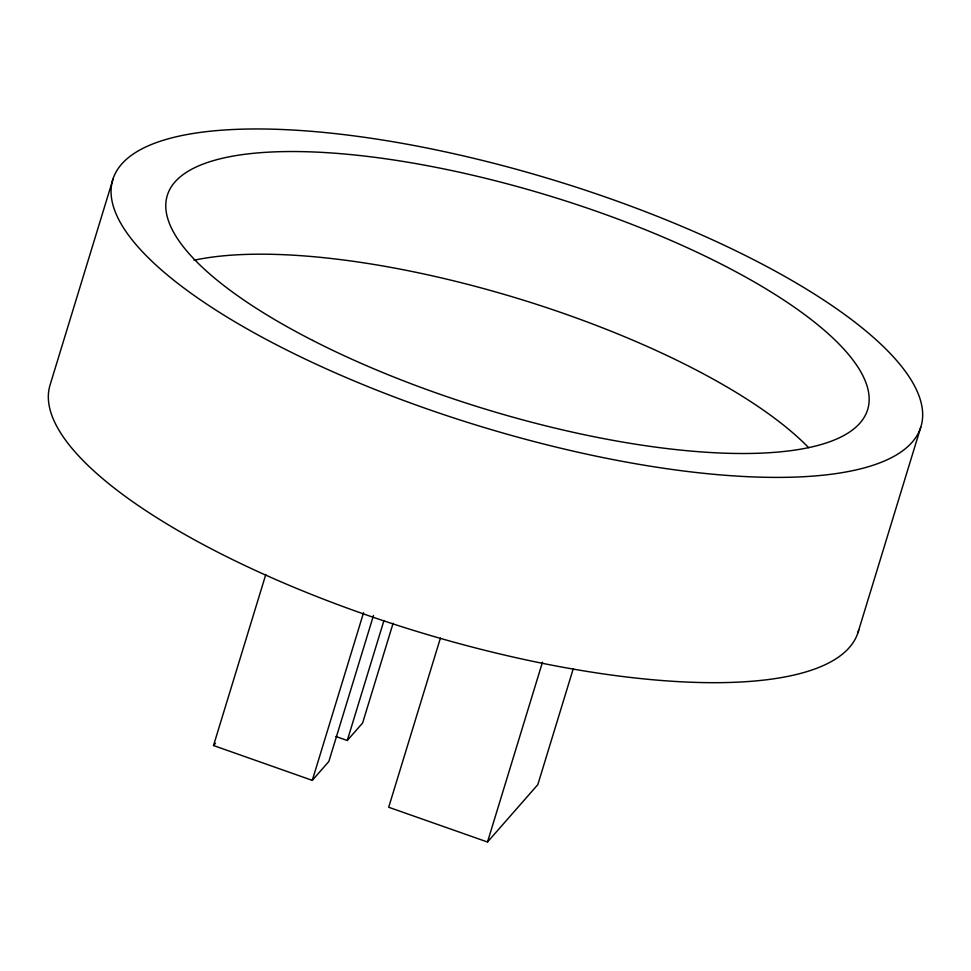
<?xml version="1.0" encoding="UTF-8"?>
<svg xmlns="http://www.w3.org/2000/svg" width="971" height="971" viewBox="0 0 971 971"><rect width="100%" height="100%" fill="white"/><g stroke="black" fill="none" stroke-linecap="round" stroke-linejoin="round"><path stroke-width="1.46" d="M113.037 179.016L50.274 384.31A422.506 128.451 17 0 0 418.841 632.012A422.506 128.451 17 0 0 858.728 629.961M373.495 615.468L328.853 761.482L312.286 780.368L213.511 745.534L265.811 574.456M312.286 780.368L363.567 612.665M335.905 736.491L347.266 740.497L383.958 620.493M393.109 623.248L362.608 723.007L347.266 740.497M440.409 638.105L388.691 807.253L487.503 842.015L537.813 784.653L573.278 668.667M487.503 842.015L542.461 662.246M857.963 632.643L920.726 427.361A422.506 128.451 17 0 0 349.317 135.272A422.506 128.451 17 0 0 280.607 346.926A422.506 128.451 17 0 0 920.726 427.361M213.511 745.534L215.477 743.276M194.018 260.252A366.176 111.325 17 0 1 517.786 298.449A366.176 111.325 17 0 1 808.6 447.643M312.711 340.433A366.176 111.325 17 0 0 867.479 410.138A366.176 111.325 17 0 0 372.257 156.999A366.176 111.325 17 0 0 312.711 340.433"/></g></svg>
